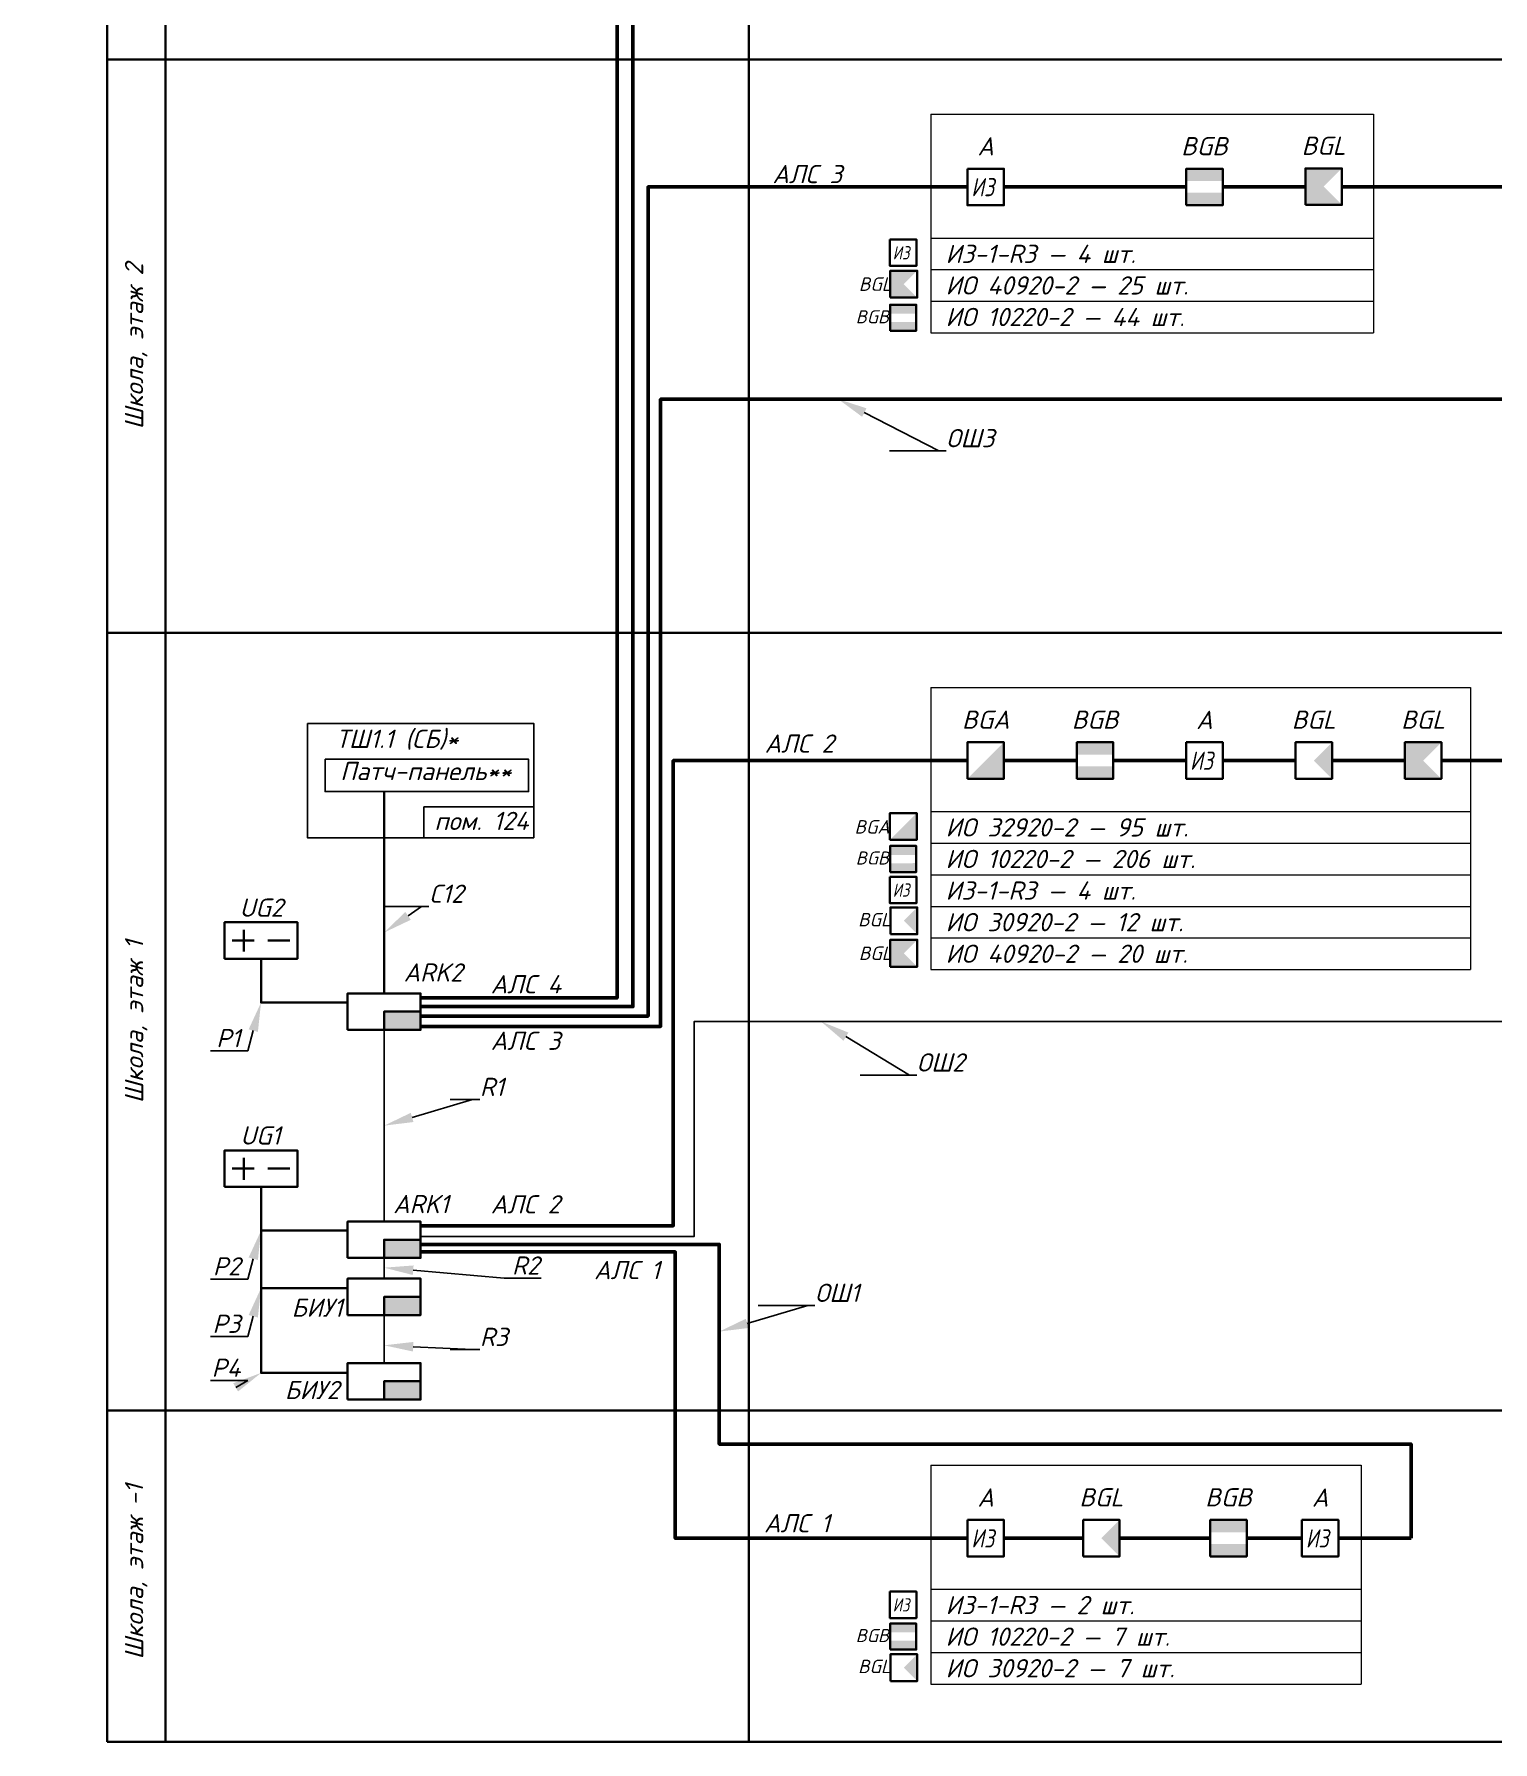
# Model space of a CAD drawing. Extents: x -72636 to 8142370, y -29900 to 852868.
# Drawn here: x 102505 to 122509, y -4297 to 19126 of the extents above; entities that cross this region are included whole.
import ezdxf
from ezdxf import colors
from ezdxf.entities.mleader import LeaderData, LeaderLine
from ezdxf.enums import TextEntityAlignment as Align
from ezdxf.math import Vec2, Vec3

# ---------------------------------------------------------------- set-up
doc = ezdxf.new("R2010")
doc.units = 0
doc.header["$LTSCALE"] = 100
doc.header["$PDMODE"] = 1
doc.header["$PDSIZE"] = 200
for name, color, linetype in [('!!ВОК', 30, 'Continuous'), ('ODG - кабельные линии - СКУД замки магистраль', 5, 'Continuous'), ('RC-Позиционные_обозначения', 7, 'Continuous')]:
    doc.layers.add(name, color=color, linetype=linetype)
for name, color, linetype, lineweight in [('RC-Извещатели_охранные', 5, 'Continuous', 30), ('RC-Источники_электропитания', 3, 'Continuous', 30), ('RC-Линии_связи-Питание_12-24В', 3, 'Continuous', 30), ('RC-Приборы_управления_и_блоки_индикации', 1, 'Continuous', 30), ('RC-Прочее_оборудование', 1, 'Continuous', 30), ('RC-Таблицы', 7, 'Continuous', 0), ('АП_АСУ_ОсновнаяТолстая', 7, 'Continuous', 30)]:
    doc.layers.add(name, color=color, linetype=linetype, lineweight=lineweight)
doc.styles.add('ISOCPEUR', font='isocpeui.ttf', dxfattribs={"height": 250})
doc.linetypes.add('ограждение1', pattern='A,0.25,-0.1,[133,ltypeshp.shx,S=0.1,R=0,X=-0.1,Y=0],-0.1,1', length=1.45)

# ---------------------------------------------------------------- blocks, each defined once
blk = doc.blocks.new('*T40')
at = {"layer": 'RC-Таблицы', "color": 0, "linetype": 'ByBlock', "lineweight": 5, "transparency": 16777216}
for p, q in [((0, 0), (7400, 0)), ((0, 0), (0, -3867)), ((7400, 0), (7400, -3867)), ((0, -1700), (7400, -1700)), ((0, -2133), (7400, -2133)), ((0, -2567), (7400, -2567)), ((0, -3000), (7400, -3000)), ((0, -3433), (7400, -3433)), ((0, -3867), (7400, -3867))]:
    blk.add_line(p, q, dxfattribs=at)
at = {"layer": 'RC-Таблицы', "color": 0, "lineweight": 30, "transparency": 16777216, "char_height": 250, "width": 7000, "attachment_point": 4, "style": 'ISOCPEUR'}
for s, insert in [('ИО 32920-2 —{\\C1; 95 шт.}', (200, -1917)), ('ИО 10220-2 — {\\C3;206 шт.}', (200, -2350)), ('ИЗ-1-R3 — 4 шт.', (200, -2783)), ('ИО 30920-2 — {\\C2;12 шт.}', (200, -3217)), ('ИО 40920-2 — {\\C30;\\c2254834;20 шт.}', (200, -3650))]:
    blk.add_mtext(s, dxfattribs=dict(at, insert=insert))
blk = doc.blocks.new('*T41')
at = {"layer": 'RC-Таблицы', "color": 0, "linetype": 'ByBlock', "lineweight": 5, "transparency": 16777216}
for p, q in [((0, 0), (5900, 0)), ((0, 0), (0, -3000)), ((5900, 0), (5900, -3000)), ((0, -1700), (5900, -1700)), ((0, -2133), (5900, -2133)), ((0, -2567), (5900, -2567)), ((0, -3000), (5900, -3000))]:
    blk.add_line(p, q, dxfattribs=at)
at = {"layer": 'RC-Таблицы', "color": 0, "lineweight": 30, "transparency": 16777216, "char_height": 250, "width": 5500, "attachment_point": 4, "style": 'ISOCPEUR'}
for s, insert in [('ИЗ-1-R3 — 2 шт.', (200, -1917)), ('ИО 10220-2 — {\\C3;7 шт.}', (200, -2350)), ('ИО 30920-2 — 7{\\C2; шт.}', (200, -2783))]:
    blk.add_mtext(s, dxfattribs=dict(at, insert=insert))
blk = doc.blocks.new('*T42')
at = {"layer": 'RC-Таблицы', "color": 0, "linetype": 'ByBlock', "lineweight": 5, "transparency": 16777216}
for p, q in [((0, 0), (6068, 0)), ((0, 0), (0, -3000)), ((6068, 0), (6068, -3000)), ((0, -1700), (6068, -1700)), ((0, -2133), (6068, -2133)), ((0, -2567), (6068, -2567)), ((0, -3000), (6068, -3000))]:
    blk.add_line(p, q, dxfattribs=at)
at = {"layer": 'RC-Таблицы', "color": 0, "lineweight": 30, "transparency": 16777216, "char_height": 250, "width": 5668.3, "attachment_point": 4, "style": 'ISOCPEUR'}
for s, insert in [('ИЗ-1-R3 — 4 шт.', (200, -1917)), ('ИО 40920-2 — {\\C32;\\c2648525;25 шт.}', (200, -2350)), ('ИО 10220-2 —{\\C3; 44 шт.}', (200, -2783))]:
    blk.add_mtext(s, dxfattribs=dict(at, insert=insert))
blk = doc.blocks.new('RC-UGO-PPK-01')
blk.add_wipeout([(5, -2.5), (5, 2.5), (-5, 2.5), (-5, -2.5)]).dxf.layer = 'RC-Приборы_управления_и_блоки_индикации'
blk.add_wipeout([(-5, -2.5), (-5, 2.5), (5, 2.5), (5, -2.5)]).dxf.layer = 'RC-Приборы_управления_и_блоки_индикации'
at = {"layer": 'RC-Приборы_управления_и_блоки_индикации'}
h = blk.add_hatch(color=256, dxfattribs=at)
h.dxf.hatch_style = 1
h.paths.add_polyline_path([(5, -2.5), (5, 0), (0, 0), (0, -2.5)])
blk.add_lwpolyline([(-5, -2.5), (5, -2.5), (5, 2.5), (-5, 2.5)], close=True, dxfattribs=at)
for points in [[(5, 0), (0, 0), (0, -2.5)], [(0, 0), (5, 0)]]:
    blk.add_lwpolyline(points, dxfattribs=at)
at = {"layer": 'RC-Приборы_управления_и_блоки_индикации', "style": 'ISOCPEUR'}
blk.add_attdef('PSTN', text='', height=1.5, dxfattribs=at).set_placement((5, 2.5), align=Align.BOTTOM_CENTER)
blk = doc.blocks.new('RC-UGO-IZ-01')
blk.add_wipeout([(-2.5, -2.5), (-2.5, 2.5), (2.5, 2.5), (2.5, -2.5)]).dxf.layer = 'RC-Прочее_оборудование'
at = {"layer": 'RC-Прочее_оборудование'}
blk.add_lwpolyline([(-2.5, 2.5), (-2.5, -2.5), (2.5, -2.5), (2.5, 2.5), (-2.5, 2.5)], dxfattribs=at)
blk.add_point((0, 0), dxfattribs=at)
at = {"layer": 'RC-Прочее_оборудование', "style": 'ISOCPEUR', "width": 0.8}
blk.add_text('ИЗ', height=2.5, dxfattribs=at).set_placement((-1.97, -1.27))
at = {"layer": 'RC-Прочее_оборудование', "style": 'ISOCPEUR'}
blk.add_attdef('PSTN', text='', height=2.5, dxfattribs=at).set_placement((5.66, 2.58), align=Align.BOTTOM_CENTER)
blk = doc.blocks.new('RC-UGO-IP24-02')
blk.add_wipeout([(5, -2.5), (5, 2.5), (-5, 2.5), (-5, -2.5)])
blk.add_wipeout([(-5, -2.5), (-5, 2.5), (5, 2.5), (5, -2.5)])
blk.add_lwpolyline([(-5, -2.5), (5, -2.5), (5, 2.5), (-5, 2.5)], close=True)
for points in [[(-3.94, 0), (-0.94, 0)], [(-2.37, -1.52), (-2.37, 1.48)], [(0.94, 0), (3.94, 0)]]:
    blk.add_lwpolyline(points)
blk.add_point((0, 0))
at = {"style": 'ISOCPEUR'}
blk.add_attdef('PSTN', text='', height=2.5, dxfattribs=at).set_placement((6.11, 2.42), align=Align.BOTTOM_CENTER)
blk = doc.blocks.new('RC-UGO-IOPPA-01')
blk.add_wipeout([(2.5, -2.5), (2.5, 2.5), (-2.5, 2.5), (-2.5, -2.5)]).dxf.layer = 'RC-Извещатели_охранные'
blk.add_wipeout([(-2.5, -2.5), (-2.5, 2.5), (2.5, 2.5), (2.5, -2.5)]).dxf.layer = 'RC-Извещатели_охранные'
at = {"layer": 'RC-Извещатели_охранные'}
h = blk.add_hatch(color=256, dxfattribs=at)
h.dxf.hatch_style = 1
h.paths.add_polyline_path([(2.5, -2.5), (2.5, 2.5), (0, 0)])
blk.add_lwpolyline([(-2.5, -2.5), (2.5, -2.5), (2.5, 2.5), (-2.5, 2.5)], close=True, dxfattribs=at)
at = {"layer": 'RC-Извещатели_охранные', "style": 'ISOCPEUR'}
blk.add_attdef('PSTN', text='', height=2.5, dxfattribs=at).set_placement((0.98, 2.6), align=Align.BOTTOM_LEFT)
blk = doc.blocks.new('RC-UGO-IOZ-02')
blk.add_wipeout([(2.5, -2.5), (2.5, 2.5), (-2.5, 2.5), (-2.5, -2.5)]).dxf.layer = 'RC-Извещатели_охранные'
blk.add_wipeout([(-2.5, -2.5), (-2.5, 2.5), (2.5, 2.5), (2.5, -2.5)]).dxf.layer = 'RC-Извещатели_охранные'
at = {"layer": 'RC-Извещатели_охранные'}
h = blk.add_hatch(color=256, dxfattribs=at)
h.dxf.hatch_style = 1
h.paths.add_polyline_path([(2.5, -2.5), (2.5, 2.5), (0, 0), (-2.5, -2.5)])
blk.add_lwpolyline([(-2.5, -2.5), (2.5, -2.5), (2.5, 2.5), (-2.5, 2.5)], close=True, dxfattribs=at)
at = {"layer": 'RC-Извещатели_охранные', "color": 7, "style": 'ISOCPEUR', "width": 0.8}
blk.add_attdef('PSTN', text='', height=2.5, dxfattribs=at).set_placement((0.98, 2.6), align=Align.BOTTOM_LEFT)
blk = doc.blocks.new('RC-UGO-IOM-02')
at = {"layer": 'RC-Извещатели_охранные'}
blk.add_point((0, 0), dxfattribs=at)
blk.add_wipeout([(2.5, -2.5), (2.5, 2.5), (-2.5, 2.5), (-2.5, -2.5)]).dxf.layer = 'RC-Извещатели_охранные'
blk.add_wipeout([(-2.5, -2.5), (-2.5, 2.5), (2.5, 2.5), (2.5, -2.5)]).dxf.layer = 'RC-Извещатели_охранные'
h = blk.add_hatch(color=256, dxfattribs=at)
h.dxf.hatch_style = 1
h.paths.add_polyline_path([(2.5, 0.8), (2.5, 2.51), (-2.5, 2.5), (-2.5, 0.8)])
h = blk.add_hatch(color=256, dxfattribs=at)
h.dxf.hatch_style = 1
h.paths.add_polyline_path([(2.5, -2.5), (2.5, -0.79), (-2.5, -0.8), (-2.5, -2.5)])
blk.add_lwpolyline([(-2.5, -2.5), (2.5, -2.5), (2.5, 2.5), (-2.5, 2.5)], close=True, dxfattribs=at)
at = {"layer": 'RC-Извещатели_охранные', "style": 'ISOCPEUR'}
blk.add_attdef('PSTN', text='', height=2.5, dxfattribs=at).set_placement((0.98, 2.6), align=Align.BOTTOM_LEFT)
blk = doc.blocks.new('RC-UGO-IOPO-02')
blk.add_wipeout([(2.5, -2.5), (2.5, 2.5), (-2.5, 2.5), (-2.5, -2.5)])
blk.add_wipeout([(-2.5, -2.5), (-2.5, 2.5), (2.5, 2.5), (2.5, -2.5)])
h = blk.add_hatch(color=256)
h.dxf.hatch_style = 1
h.paths.add_polyline_path([(2.5, -2.5), (0, 0), (2.5, 2.5), (-2.5, 2.5), (-2.5, -2.5)])
blk.add_lwpolyline([(-2.5, -2.5), (2.5, -2.5), (2.5, 2.5), (-2.5, 2.5)], close=True)
at = {"style": 'ISOCPEUR'}
blk.add_attdef('PSTN', text='', height=2.5, dxfattribs=at).set_placement((0.98, 2.6), align=Align.BOTTOM_LEFT)
blk = doc.blocks.new('_Oblique')
at = {"color": 0, "linetype": 'ByBlock', "lineweight": -2}
blk.add_line((-0.5, -0.5), (0.5, 0.5), dxfattribs=at)

msp = doc.modelspace()

# ---------------------------------------------------------------- linework, layer by layer
at = {"layer": '!!ВОК', "color": 6, "linetype": 'ограждение1', "lineweight": 50, "ltscale": 500}
for p, q in [((115554, 17030), (121554, 17030)), ((121554, 17030), (123395, 17032))]:
    msp.add_line(p, q, dxfattribs=at)
at = {"layer": '!!ВОК', "color": 1, "linetype": 'ограждение1', "lineweight": 50, "ltscale": 500}
msp.add_line((115554, 9163), (125054, 9163), dxfattribs=at)
at = {"layer": '!!ВОК', "color": 5, "linetype": 'ограждение1', "lineweight": 50, "ltscale": 500}
msp.add_line((115554, -1504), (121389, -1504), dxfattribs=at)
at = {"color": 7, "ltscale": 100}
for points in [[(106253, 9672), (109355, 9672), (109355, 8103), (106253, 8103)], [(106494, 9180), (109286, 9180), (109286, 8738), (106494, 8738)], [(109355, 8103), (107850, 8103), (107850, 8528), (109355, 8528)]]:
    msp.add_lwpolyline(points, close=True, dxfattribs=at)
at = {"layer": 'RC-Линии_связи-Питание_12-24В', "color": 32, "ltscale": 100, "true_color": 0xcd6928}
for points in [[(107304, 5719), (107304, 5844), (105616, 5844), (105616, 6444)], [(107304, 2590), (107304, 2715), (105616, 2715), (105616, 3315)]]:
    msp.add_lwpolyline(points, dxfattribs=at)
at = {"layer": 'RC-Таблицы', "lineweight": 30, "ltscale": 30}
for p, q in [((103504, 41915), (103504, -4297)), ((104304, 41915), (104304, -4297)), ((112304, 41915), (112304, -4297)), ((103504, 18780), (132438, 18780)), ((103504, 10913), (132438, 10913)), ((103504, 246), (132438, 246)), ((103504, -4297), (132438, -4297))]:
    msp.add_line(p, q, dxfattribs=at)

# ---------------------------------------------------------------- block references
for name, p in [('*T42', (114804, 18030)), ('*T40', (114804, 10163)), ('*T41', (114804, -504))]:
    msp.add_blockref(name, p)
at = {"layer": 'RC-Извещатели_охранные', "lineweight": 30, "ltscale": 30}
ref = msp.add_blockref('RC-UGO-IOPPA-01', (114431, -3279), dxfattribs=dict(at, xscale=73.63226959607393, yscale=73.63226959607393, zscale=73.63226959607393))
ref.add_attrib('PSTN', 'BGL', dxfattribs={"layer": 'RC-Позиционные_обозначения', "height": 184.1, "style": 'ISOCPEUR'}).set_placement((114027, -3410), align=Align.BOTTOM_CENTER)
at = {"layer": 'RC-Приборы_управления_и_блоки_индикации', "color": 1, "lineweight": 30, "ltscale": 30}
ref = msp.add_blockref('RC-UGO-PPK-01', (107304, 1807), dxfattribs=dict(at, xscale=100, yscale=100, zscale=100))
ref.add_attrib('PSTN', 'БИУ1', dxfattribs={"layer": 'RC-Позиционные_обозначения', "height": 250, "style": 'ISOCPEUR'}).set_placement((106385, 1783), align=Align.TOP_CENTER)
ref = msp.add_blockref('RC-UGO-PPK-01', (107304, 648), dxfattribs=dict(at, xscale=100, yscale=100, zscale=100))
ref.add_attrib('PSTN', 'БИУ2', dxfattribs={"layer": 'RC-Позиционные_обозначения', "height": 250, "style": 'ISOCPEUR'}).set_placement((106315, 654), align=Align.TOP_CENTER)
at = {"layer": 'RC-Прочее_оборудование', "lineweight": 30, "ltscale": 30, "xscale": 72.78425423949778, "yscale": 72.78425423949778, "zscale": 72.78425423949778}
for p in [(114423, 16129), (114423, 7388), (114423, -2417)]:
    msp.add_blockref('RC-UGO-IZ-01', p, dxfattribs=at)

# ---------------------------------------------------------------- texts
at = {"color": 7, "lineweight": 30, "ltscale": 100, "char_height": 250, "attachment_point": 1, "style": 'ISOCPEUR'}
for s, insert, width in [('{\\C256;АЛС 3}', (112630, 17332), 1074.44), ('{\\C256;ТШ1.1 (СБ)*}', (106644, 9586), 3296.1), ('{\\C256;АЛС 2}', (112523, 9521), 1074.44), ('{\\C256;Патч-панель**}', (106702, 9144), 3296.1), ('{\\C256;пом. 124}', (107994, 8460), 3296.1), ('{\\C256;АЛС 4}', (108766, 6220), 1074.44), ('{\\C256;АЛС 3}', (108766, 5444), 1074.44), ('{\\C256;АЛС 2}', (108766, 3201), 1074.44), ('{\\C256;АЛС 1}', (110183, 2299), 1074.44), ('{\\C256;АЛС 1}', (112514, -1173), 1074.44)]:
    msp.add_mtext(s, dxfattribs=dict(at, insert=insert, width=width))
at = {"layer": 'RC-Таблицы', "lineweight": 30, "ltscale": 30, "char_height": 250, "attachment_point": 5, "rotation": 90, "style": 'ISOCPEUR'}
for s, insert, width in [('Школа, этаж 2', (103904, 14846), 7866.67), ('Школа, этаж 1', (103904, 5580), 10666.67), ('Школа, этаж -1', (103904, -1965), 7666.67)]:
    msp.add_mtext(s, dxfattribs=dict(at, insert=insert, width=width))

# ---------------------------------------------------------------- leaders
at = {"layer": 'АП_АСУ_ОсновнаяТолстая'}
ml = msp.add_multileader_mtext('Standard', dxfattribs=at)
ml.set_content('{\\fISOCPEUR|b0|i1|c204|p34;ОШ3}', color=256, style='ISOCPEUR')
ml.set_leader_properties()
ml.build(insert=Vec2(0, 0))
ml.multileader.update_dxf_attribs({"text_left_attachment_type": 6, "text_right_attachment_type": 6, "dogleg_length": 100, "arrow_head_size": 400})
ctx = ml.context
ctx.base_point, ctx.char_height, ctx.arrow_head_size, ctx.landing_gap_size, ctx.plane_origin = Vec3(115013, 13410, 0), 250, 400, 0, Vec3(123837, 14082, 0)
ctx.left_attachment, ctx.right_attachment = 6, 6
notes = []
notes.append((ctx, [(1, (1, 1, 0), (114913, 13410, 0), (1, 0), 100, [(0, [(113534, 14119, 0)], 0, [])])]))
ctx.mtext.insert, ctx.mtext.width, ctx.mtext.flow_direction = Vec3(115013, 13710, 0), 797.36, 5
ml = msp.add_multileader_mtext('Standard', dxfattribs=at)
ml.set_content('C12', color=256, style='ISOCPEUR')
ml.set_leader_properties()
ml.build(insert=Vec2(0, 0))
ml.multileader.update_dxf_attribs({"text_left_attachment_type": 6, "text_right_attachment_type": 6, "dogleg_length": 100, "arrow_head_size": 400})
ctx = ml.context
ctx.base_point, ctx.char_height, ctx.arrow_head_size, ctx.landing_gap_size, ctx.plane_origin = Vec3(107917, 7161, 0), 250, 400, 0, Vec3(117442, 7833, 0)
ctx.left_attachment, ctx.right_attachment = 6, 6
notes.append((ctx, [(1, (1, 1, 0), (107817, 7161, 0), (1, 0), 100, [(0, [(107304, 6804, 0)], 0, [])])]))
ctx.mtext.insert, ctx.mtext.width, ctx.mtext.flow_direction = Vec3(107917, 7461, 0), 797.36, 5
ml = msp.add_multileader_mtext('Standard', dxfattribs=at)
ml.set_content('{\\fISOCPEUR|b0|i1|c204|p34;P1}', color=256, style='ISOCPEUR')
ml.set_leader_properties()
ml.build(insert=Vec2(0, 0))
ml.multileader.update_dxf_attribs({"text_left_attachment_type": 6, "text_right_attachment_type": 6, "dogleg_length": 100, "arrow_head_size": 400})
ctx = ml.context
ctx.base_point, ctx.char_height, ctx.arrow_head_size, ctx.landing_gap_size, ctx.plane_origin = Vec3(104989, 5180, 0), 250, 400, 0, Vec3(115061, 5852, 0)
ctx.left_attachment, ctx.right_attachment, ctx.text_align_type = 6, 6, 2
notes.append((ctx, [(0, (1, 1, 0), (105433, 5180, 0), (-1, 0), 100, [(0, [(105616, 5844, 0)], 0, [])])]))
ctx.mtext.insert, ctx.mtext.width, ctx.mtext.alignment, ctx.mtext.flow_direction = Vec3(105333, 5480, 0), 797.36, 3, 5
ml = msp.add_multileader_mtext('Standard', dxfattribs=at)
ml.set_content('{\\fISOCPEUR|b0|i1|c204|p34;ОШ2}', color=256, style='ISOCPEUR')
ml.set_leader_properties()
ml.build(insert=Vec2(0, 0))
ml.multileader.update_dxf_attribs({"text_left_attachment_type": 6, "text_right_attachment_type": 6, "dogleg_length": 100, "arrow_head_size": 400})
ctx = ml.context
ctx.base_point, ctx.char_height, ctx.arrow_head_size, ctx.landing_gap_size, ctx.plane_origin = Vec3(114610, 4847, 0), 250, 400, 0, Vec3(123434, 5519, 0)
ctx.left_attachment, ctx.right_attachment = 6, 6
notes.append((ctx, [(1, (1, 1, 0), (114510, 4847, 0), (1, 0), 100, [(0, [(113296, 5583, 0)], 0, [])])]))
ctx.mtext.insert, ctx.mtext.width, ctx.mtext.flow_direction = Vec3(114610, 5147, 0), 797.36, 5
ml = msp.add_multileader_mtext('Standard', dxfattribs=at)
ml.set_content('{\\fISOCPEUR|b0|i1|c204|p34;R1}', color=256, style='ISOCPEUR')
ml.set_leader_properties()
ml.build(insert=Vec2(0, 0))
ml.multileader.update_dxf_attribs({"text_left_attachment_type": 6, "text_right_attachment_type": 6, "dogleg_length": 100, "arrow_head_size": 400})
ctx = ml.context
ctx.base_point, ctx.char_height, ctx.arrow_head_size, ctx.landing_gap_size, ctx.plane_origin = Vec3(108618, 4512, 0), 250, 400, 0, Vec3(117442, 5184, 0)
ctx.left_attachment, ctx.right_attachment = 6, 6
notes.append((ctx, [(1, (1, 1, 0), (108518, 4512, 0), (1, 0), 100, [(0, [(107304, 4155, 0)], 0, [])])]))
ctx.mtext.insert, ctx.mtext.width, ctx.mtext.flow_direction = Vec3(108618, 4812, 0), 797.36, 5
ml = msp.add_multileader_mtext('Standard', dxfattribs=at)
ml.set_content('{\\fISOCPEUR|b0|i1|c204|p34;P2}', color=256, style='ISOCPEUR')
ml.set_leader_properties()
ml.build(insert=Vec2(0, 0))
ml.multileader.update_dxf_attribs({"text_left_attachment_type": 6, "text_right_attachment_type": 6, "dogleg_length": 100, "arrow_head_size": 400})
ctx = ml.context
ctx.base_point, ctx.char_height, ctx.arrow_head_size, ctx.landing_gap_size, ctx.plane_origin = Vec3(104949, 2051), 250, 400, 0, Vec3(115061, 2724)
ctx.left_attachment, ctx.right_attachment, ctx.text_align_type = 6, 6, 2
notes.append((ctx, [(0, (1, 1, 0), (105433, 2051), (-1, 0), 100, [(0, [(105616, 2715)], 0, [])])]))
ctx.mtext.insert, ctx.mtext.width, ctx.mtext.alignment, ctx.mtext.flow_direction = Vec3(105333, 2351), 797.36, 3, 5
ml = msp.add_multileader_mtext('Standard', dxfattribs=at)
ml.set_content('{\\fISOCPEUR|b0|i1|c204|p34;P3}', color=256, style='ISOCPEUR')
ml.set_leader_properties()
ml.build(insert=Vec2(0, 0))
ml.multileader.update_dxf_attribs({"text_left_attachment_type": 6, "text_right_attachment_type": 6, "dogleg_length": 100, "arrow_head_size": 400})
ctx = ml.context
ctx.base_point, ctx.char_height, ctx.arrow_head_size, ctx.landing_gap_size, ctx.plane_origin = Vec3(104949, 1262), 250, 400, 0, Vec3(115061, 1934)
ctx.left_attachment, ctx.right_attachment, ctx.text_align_type = 6, 6, 2
notes.append((ctx, [(0, (1, 1, 0), (105433, 1262), (-1, 0), 100, [(0, [(105616, 1926)], 0, [])])]))
ctx.mtext.insert, ctx.mtext.width, ctx.mtext.alignment, ctx.mtext.flow_direction = Vec3(105333, 1562), 797.36, 3, 5
ml = msp.add_multileader_mtext('Standard', dxfattribs=at)
ml.set_content('{\\fISOCPEUR|b0|i1|c204|p34;ОШ1}', color=256, style='ISOCPEUR')
ml.set_leader_properties()
ml.build(insert=Vec2(0, 0))
ml.multileader.update_dxf_attribs({"text_left_attachment_type": 6, "text_right_attachment_type": 6, "dogleg_length": 100, "arrow_head_size": 400})
ctx = ml.context
ctx.base_point, ctx.char_height, ctx.arrow_head_size, ctx.landing_gap_size, ctx.plane_origin = Vec3(113213, 1687, 0), 250, 400, 0, Vec3(122037, 2359, 0)
ctx.left_attachment, ctx.right_attachment = 6, 6
notes.append((ctx, [(1, (1, 1, 0), (113113, 1687, 0), (1, 0), 100, [(0, [(111899, 1330, 0)], 0, [])])]))
ctx.mtext.insert, ctx.mtext.width, ctx.mtext.flow_direction = Vec3(113213, 1987, 0), 797.36, 5
ml = msp.add_multileader_mtext('Standard', dxfattribs=at)
ml.set_content('{\\fISOCPEUR|b0|i1|c204|p34;R3}', color=256, style='ISOCPEUR')
ml.set_leader_properties()
ml.build(insert=Vec2(0, 0))
ml.multileader.update_dxf_attribs({"text_left_attachment_type": 6, "text_right_attachment_type": 6, "dogleg_length": 100, "arrow_head_size": 400})
ctx = ml.context
ctx.base_point, ctx.char_height, ctx.arrow_head_size, ctx.landing_gap_size, ctx.plane_origin = Vec3(108618, 1083, 0), 250, 400, 0, Vec3(117442, 2172, 0)
ctx.left_attachment, ctx.right_attachment = 6, 6
notes.append((ctx, [(1, (1, 1, 0), (108518, 1083, 0), (1, 0), 100, [(0, [(107304, 1142, 0)], 0, [])])]))
ctx.mtext.insert, ctx.mtext.width, ctx.mtext.flow_direction = Vec3(108618, 1383, 0), 797.36, 5
ml = msp.add_multileader_mtext('Standard', dxfattribs=at)
ml.set_content('{\\fISOCPEUR|b0|i1|c204|p34;P4}', color=256, style='ISOCPEUR')
ml.set_leader_properties()
ml.build(insert=Vec2(0, 0))
ml.multileader.update_dxf_attribs({"text_left_attachment_type": 6, "text_right_attachment_type": 6, "dogleg_length": 100, "arrow_head_size": 400})
ctx = ml.context
ctx.base_point, ctx.char_height, ctx.arrow_head_size, ctx.landing_gap_size, ctx.plane_origin = Vec3(104958, 659), 250, 400, 0, Vec3(115061, 771)
ctx.left_attachment, ctx.right_attachment, ctx.text_align_type = 6, 6, 2
notes.append((ctx, [(0, (1, 1, 0), (105433, 659), (-1, 0), 100, [(0, [(105616, 763)], 0, [])])]))
ctx.mtext.insert, ctx.mtext.width, ctx.mtext.alignment, ctx.mtext.flow_direction = Vec3(105333, 959), 797.36, 3, 5
for ctx, leaders in notes:
    for number, flags, end, landing, length, lines in leaders:
        leader = LeaderData()
        leader.index, (leader.has_last_leader_line, leader.has_dogleg_vector, leader.attachment_direction) = number, flags
        leader.last_leader_point, leader.dogleg_vector, leader.dogleg_length = Vec3(end), Vec3(landing), length
        for number, points, colour, breaks in lines:
            line = LeaderLine()
            line.index, line.vertices, line.color, line.breaks = number, Vec3.list(points), colors.encode_raw_color(colour), breaks
            leader.lines.append(line)
        ctx.leaders.append(leader)

# ---------------------------------------------------------------- next in the draw order: linework, layer by layer
at = {"color": 6, "ltscale": 100}
msp.add_lwpolyline([(107304, 1557), (107304, 898)], dxfattribs=at)
at = {"layer": 'RC-Линии_связи-Питание_12-24В', "color": 32, "ltscale": 100, "true_color": 0xcd6928}
msp.add_lwpolyline([(105616, 1926), (105616, 763), (106804, 763)], dxfattribs=at)

# ---------------------------------------------------------------- next in the draw order: block references
at = {"layer": 'RC-Извещатели_охранные', "lineweight": 30, "ltscale": 30}
ref = msp.add_blockref('RC-UGO-IOM-02', (118554, 17030), dxfattribs=dict(at, xscale=100, yscale=100, zscale=100))
ref.add_attrib('PSTN', 'BGB', dxfattribs={"layer": 'RC-Позиционные_обозначения', "height": 250, "style": 'ISOCPEUR'}).set_placement((118554, 17390), align=Align.BOTTOM_CENTER)
ref = msp.add_blockref('RC-UGO-IOPO-02', (120189, 17035), dxfattribs=dict(at, xscale=100, yscale=100, zscale=100))
ref.add_attrib('PSTN', 'BGL', dxfattribs={"layer": 'RC-Позиционные_обозначения', "height": 250, "style": 'ISOCPEUR'}).set_placement((120189, 17396), align=Align.BOTTOM_CENTER)
ref = msp.add_blockref('RC-UGO-IOM-02', (117054, 9163), dxfattribs=dict(at, xscale=100, yscale=100, zscale=100))
ref.add_attrib('PSTN', 'BGB', dxfattribs={"layer": 'RC-Позиционные_обозначения', "height": 250, "style": 'ISOCPEUR'}).set_placement((117054, 9523), align=Align.BOTTOM_CENTER)
ref = msp.add_blockref('RC-UGO-IOPPA-01', (120054, 9163), dxfattribs=dict(at, xscale=100, yscale=100, zscale=100))
ref.add_attrib('PSTN', 'BGL', dxfattribs={"layer": 'RC-Позиционные_обозначения', "height": 250, "style": 'ISOCPEUR'}).set_placement((120054, 9523), align=Align.BOTTOM_CENTER)
ref = msp.add_blockref('RC-UGO-IOPO-02', (121554, 9163), dxfattribs=dict(at, xscale=100, yscale=100, zscale=100))
ref.add_attrib('PSTN', 'BGL', dxfattribs={"layer": 'RC-Позиционные_обозначения', "height": 250, "style": 'ISOCPEUR'}).set_placement((121554, 9523), align=Align.BOTTOM_CENTER)
ref = msp.add_blockref('RC-UGO-IOPPA-01', (117141, -1504), dxfattribs=dict(at, xscale=100, yscale=100, zscale=100))
ref.add_attrib('PSTN', 'BGL', dxfattribs={"layer": 'RC-Позиционные_обозначения', "height": 250, "style": 'ISOCPEUR'}).set_placement((117141, -1143), align=Align.BOTTOM_CENTER)
ref = msp.add_blockref('RC-UGO-IOM-02', (118884, -1504), dxfattribs=dict(at, xscale=100, yscale=100, zscale=100))
ref.add_attrib('PSTN', 'BGB', dxfattribs={"layer": 'RC-Позиционные_обозначения', "height": 250, "style": 'ISOCPEUR'}).set_placement((118884, -1143), align=Align.BOTTOM_CENTER)
ref = msp.add_blockref('RC-UGO-IOM-02', (114422, -2853), dxfattribs=dict(at, xscale=71.56736746097597, yscale=71.56736746097597, zscale=71.56736746097597))
ref.add_attrib('PSTN', 'BGB', dxfattribs={"layer": 'RC-Позиционные_обозначения', "height": 178.9, "style": 'ISOCPEUR'}).set_placement((114000, -2982), align=Align.BOTTOM_CENTER)
at = {"layer": 'RC-Источники_электропитания', "color": 0, "lineweight": 30, "ltscale": 30}
ref = msp.add_blockref('RC-UGO-IP24-02', (105616, 6694), dxfattribs=dict(at, xscale=100, yscale=100, zscale=100))
ref.add_attrib('PSTN', 'UG2', dxfattribs={"layer": 'RC-Позиционные_обозначения', "height": 250, "style": 'ISOCPEUR'}).set_placement((105620, 7270), align=Align.TOP_CENTER)
at = {"layer": 'RC-Источники_электропитания', "color": 1, "lineweight": 30, "ltscale": 30}
ref = msp.add_blockref('RC-UGO-IP24-02', (105616, 3565), dxfattribs=dict(at, xscale=100, yscale=100, zscale=100))
ref.add_attrib('PSTN', 'UG1', dxfattribs={"layer": 'RC-Позиционные_обозначения', "height": 250, "style": 'ISOCPEUR'}).set_placement((105608, 4145), align=Align.TOP_CENTER)
at = {"layer": 'RC-Приборы_управления_и_блоки_индикации', "color": 1, "lineweight": 30, "ltscale": 30}
ref = msp.add_blockref('RC-UGO-PPK-01', (107304, 5719), dxfattribs=dict(at, xscale=100, yscale=100, zscale=100))
ref.add_attrib('PSTN', 'ARK2', dxfattribs={"layer": 'RC-Позиционные_обозначения', "height": 250, "style": 'ISOCPEUR'}).set_placement((107976, 6381), align=Align.TOP_CENTER)
ref = msp.add_blockref('RC-UGO-PPK-01', (107304, 2590), dxfattribs=dict(at, xscale=100, yscale=100, zscale=100))
ref.add_attrib('PSTN', 'ARK1', dxfattribs={"layer": 'RC-Позиционные_обозначения', "height": 250, "style": 'ISOCPEUR'}).set_placement((107810, 3204), align=Align.TOP_CENTER)
at = {"layer": 'RC-Прочее_оборудование', "lineweight": 30, "ltscale": 30}
ref = msp.add_blockref('RC-UGO-IZ-01', (115554, 17030), dxfattribs=dict(at, xscale=100, yscale=100, zscale=100))
ref.add_attrib('PSTN', 'A', dxfattribs={"layer": 'RC-Позиционные_обозначения', "height": 250, "style": 'ISOCPEUR'}).set_placement((115554, 17388), align=Align.BOTTOM_CENTER)
ref = msp.add_blockref('RC-UGO-IZ-01', (118554, 9163), dxfattribs=dict(at, xscale=100, yscale=100, zscale=100))
ref.add_attrib('PSTN', 'A', dxfattribs={"layer": 'RC-Позиционные_обозначения', "height": 250, "style": 'ISOCPEUR'}).set_placement((118554, 9521), align=Align.BOTTOM_CENTER)
ref = msp.add_blockref('RC-UGO-IZ-01', (115554, -1504), dxfattribs=dict(at, xscale=100, yscale=100, zscale=100))
ref.add_attrib('PSTN', 'A', dxfattribs={"layer": 'RC-Позиционные_обозначения', "height": 250, "style": 'ISOCPEUR'}).set_placement((115554, -1146), align=Align.BOTTOM_CENTER)
ref = msp.add_blockref('RC-UGO-IZ-01', (120141, -1504), dxfattribs=dict(at, xscale=100, yscale=100, zscale=100))
ref.add_attrib('PSTN', 'A', dxfattribs={"layer": 'RC-Позиционные_обозначения', "height": 250, "style": 'ISOCPEUR'}).set_placement((120141, -1146), align=Align.BOTTOM_CENTER)

# ---------------------------------------------------------------- next in the draw order: linework, layer by layer
at = {"layer": '!!ВОК', "color": 3, "linetype": 'ограждение1', "lineweight": 50, "ltscale": 500}
msp.add_lwpolyline([(110498, 23015), (110498, 23015), (110498, 5908), (107804, 5908)], dxfattribs=at)
at = {"layer": '!!ВОК', "color": 6, "linetype": 'ограждение1', "lineweight": 50, "ltscale": 500}
msp.add_lwpolyline([(115304, 17030), (110923, 17030), (110923, 5659), (107804, 5659)], dxfattribs=at)
at = {"layer": '!!ВОК', "color": 1, "linetype": 'ограждение1', "lineweight": 50, "ltscale": 500}
msp.add_lwpolyline([(115304, 9163), (111270, 9163), (111270, 2783), (107804, 2783)], dxfattribs=at)
at = {"layer": '!!ВОК', "color": 5, "linetype": 'ограждение1', "lineweight": 50, "ltscale": 500}
for points in [[(121389, -1504), (121389, -213), (111899, -213), (111899, 2527), (107804, 2527)], [(115304, -1504), (111296, -1504), (111296, 2422), (107804, 2422)]]:
    msp.add_lwpolyline(points, dxfattribs=at)
at = {"color": 6, "ltscale": 100}
for points in [[(107304, 5469), (107304, 2840), (107304, 2840)], [(107304, 2340), (107304, 2074), (107304, 2074)]]:
    msp.add_lwpolyline(points, dxfattribs=at)
at = {"layer": 'ODG - кабельные линии - СКУД замки магистраль', "color": 5, "lineweight": 30}
msp.add_lwpolyline([(107304, 5969), (107304, 8738)], dxfattribs=at)
at = {"layer": 'RC-Линии_связи-Питание_12-24В', "color": 32, "ltscale": 100, "true_color": 0xcd6928}
msp.add_lwpolyline([(105616, 2715), (105616, 1926), (106804, 1926)], dxfattribs=at)

# ---------------------------------------------------------------- next in the draw order: leaders
at = {"color": 0}
ml = msp.add_multileader_mtext('Standard', dxfattribs=at)
ml.set_content('K9', color=7, style='ISOCPEUR')
ml.set_leader_properties(color=256)
ml.set_arrow_properties(name='OBLIQUE')
ml.build(insert=Vec2(0, 0))
ml.multileader.update_dxf_attribs({"has_dogleg": 0, "text_left_attachment_type": 6, "text_right_attachment_type": 6, "dogleg_length": 0.5, "arrow_head_size": 100, "scale": 100})
ctx = ml.context
ctx.base_point, ctx.scale, ctx.char_height, ctx.arrow_head_size, ctx.landing_gap_size, ctx.plane_origin = Vec3(165866, 17368), 100, 200, 100, 0, Vec3(167531, 18694)
ctx.left_attachment, ctx.right_attachment, ctx.text_align_type = 6, 6, 2
notes = []
notes.append((ctx, [(1, (1, 1, 0), (166224, 17368), (-1, 0), 50, [(0, [(167081, 17999)], 0, [])])]))
ctx.mtext.insert, ctx.mtext.width, ctx.mtext.alignment, ctx.mtext.flow_direction = Vec3(166174, 17608), 2388.1, 3, 5
at = {"layer": 'АП_АСУ_ОсновнаяТолстая'}
ml = msp.add_multileader_mtext('Standard', dxfattribs=at)
ml.set_content('{\\fISOCPEUR|b0|i1|c204|p34;R2}', color=256, style='ISOCPEUR')
ml.set_leader_properties()
ml.build(insert=Vec2(0, 0))
ml.multileader.update_dxf_attribs({"text_left_attachment_type": 6, "text_right_attachment_type": 6, "dogleg_length": 100, "arrow_head_size": 400})
ctx = ml.context
ctx.base_point, ctx.char_height, ctx.arrow_head_size, ctx.landing_gap_size, ctx.plane_origin = Vec3(109050, 2062, 0), 250, 400, 0, Vec3(119081, 2837, 0)
ctx.left_attachment, ctx.right_attachment, ctx.text_align_type = 6, 6, 2
notes.append((ctx, [(1, (1, 1, 0), (108950, 2062, 0), (1, 0), 100, [(0, [(107304, 2207, 0)], 0, [])])]))
ctx.mtext.insert, ctx.mtext.width, ctx.mtext.alignment, ctx.mtext.flow_direction = Vec3(109435, 2362, 0), 797.36, 3, 5
for ctx, leaders in notes:
    for number, flags, end, landing, length, lines in leaders:
        leader = LeaderData()
        leader.index, (leader.has_last_leader_line, leader.has_dogleg_vector, leader.attachment_direction) = number, flags
        leader.last_leader_point, leader.dogleg_vector, leader.dogleg_length = Vec3(end), Vec3(landing), length
        for number, points, colour, breaks in lines:
            line = LeaderLine()
            line.index, line.vertices, line.color, line.breaks = number, Vec3.list(points), colors.encode_raw_color(colour), breaks
            leader.lines.append(line)
        ctx.leaders.append(leader)

# ---------------------------------------------------------------- next in the draw order: block references
at = {"layer": 'RC-Извещатели_охранные', "lineweight": 30, "ltscale": 30}
ref = msp.add_blockref('RC-UGO-IOM-02', (114422, 15236), dxfattribs=dict(at, xscale=71.56736746097597, yscale=71.56736746097597, zscale=71.56736746097597))
ref.add_attrib('PSTN', 'BGB', dxfattribs={"layer": 'RC-Позиционные_обозначения', "height": 178.9, "style": 'ISOCPEUR'}).set_placement((114000, 15107), align=Align.BOTTOM_CENTER)
ref = msp.add_blockref('RC-UGO-IOZ-02', (115554, 9163), dxfattribs=dict(at, xscale=100, yscale=100, zscale=100))
ref.add_attrib('PSTN', 'BGA', dxfattribs={"layer": 'RC-Позиционные_обозначения', "height": 250, "style": 'ISOCPEUR'}).set_placement((115554, 9523), align=Align.BOTTOM_CENTER)
ref = msp.add_blockref('RC-UGO-IOZ-02', (114425, 8259), dxfattribs=dict(at, xscale=73.7410250443927, yscale=73.7410250443927, zscale=73.7410250443927))
ref.add_attrib('PSTN', 'BGA', dxfattribs={"layer": 'RC-Позиционные_обозначения', "height": 184.4, "style": 'ISOCPEUR'}).set_placement((113995, 8106), align=Align.BOTTOM_CENTER)
ref = msp.add_blockref('RC-UGO-IOPPA-01', (114431, 6965), dxfattribs=dict(at, xscale=73.63226959607393, yscale=73.63226959607393, zscale=73.63226959607393))
ref.add_attrib('PSTN', 'BGL', dxfattribs={"layer": 'RC-Позиционные_обозначения', "height": 184.1, "style": 'ISOCPEUR'}).set_placement((114027, 6833), align=Align.BOTTOM_CENTER)

# ---------------------------------------------------------------- next in the draw order: block references
ref = msp.add_blockref('RC-UGO-IOPO-02', (114430, 15697), dxfattribs=dict(at, xscale=73.93494169183789, yscale=73.93494169183789, zscale=73.93494169183789))
ref.add_attrib('PSTN', 'BGL', dxfattribs={"layer": 'RC-Позиционные_обозначения', "height": 184.8, "style": 'ISOCPEUR'}).set_placement((114038, 15550), align=Align.BOTTOM_CENTER)
ref = msp.add_blockref('RC-UGO-IOM-02', (114422, 7812), dxfattribs=dict(at, xscale=71.56736746097597, yscale=71.56736746097597, zscale=71.56736746097597))
ref.add_attrib('PSTN', 'BGB', dxfattribs={"layer": 'RC-Позиционные_обозначения', "height": 178.9, "style": 'ISOCPEUR'}).set_placement((114000, 7683), align=Align.BOTTOM_CENTER)
ref = msp.add_blockref('RC-UGO-IOPO-02', (114430, 6519), dxfattribs=dict(at, xscale=73.93494169183789, yscale=73.93494169183789, zscale=73.93494169183789))
ref.add_attrib('PSTN', 'BGL', dxfattribs={"layer": 'RC-Позиционные_обозначения', "height": 184.8, "style": 'ISOCPEUR'}).set_placement((114038, 6372), align=Align.BOTTOM_CENTER)

# ---------------------------------------------------------------- next in the draw order: linework, layer by layer
at = {"layer": '!!ВОК', "color": 3, "linetype": 'ограждение1', "lineweight": 50, "ltscale": 500}
msp.add_lwpolyline([(115304, 23032), (110715, 23032), (110715, 5788), (107804, 5788)], dxfattribs=at)
at = {"layer": '!!ВОК', "color": 6, "linetype": 'ограждение1', "lineweight": 50, "ltscale": 500}
msp.add_lwpolyline([(123649, 16780), (123649, 14119), (111096, 14119), (111096, 5516), (107804, 5516)], dxfattribs=at)
at = {"color": 1, "ltscale": 100}
msp.add_lwpolyline([(124758, 8913), (124758, 5583), (111554, 5583), (111554, 2634), (107804, 2634)], dxfattribs=at)

doc.saveas('drawing.dxf')
